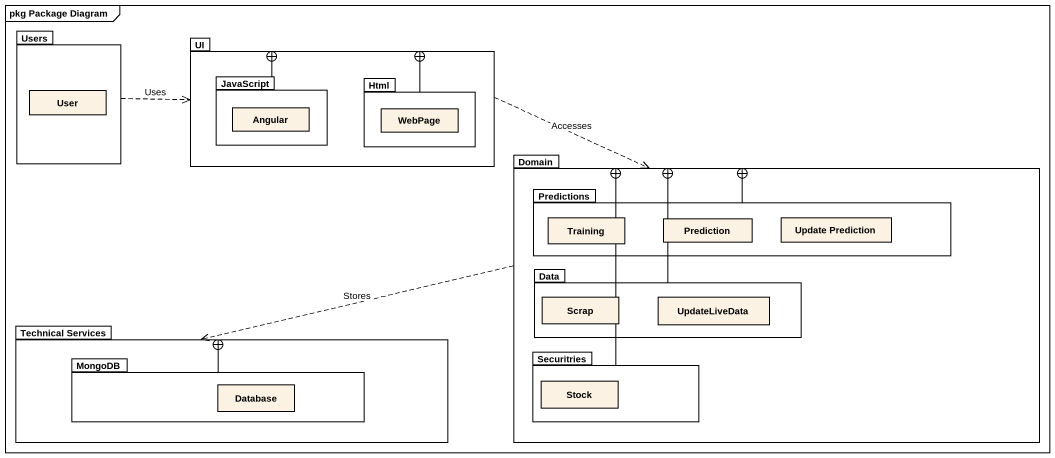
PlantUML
@startuml
mainframe pkg Package Diagram
hide circle
hide empty members
package Users {
  class User
}
package UI {
  package JavaScript {
    class Angular
  }
  package Html {
    class WebPage
  }
}
package Domain {
  package Predictions {
    class Training
    class Prediction
    class "Update Prediction" as Update_Prediction
  }
  package Data {
    class Scrap
    class UpdateLiveData
  }
  package Securitries {
    class Stock
  }
}
package "Technical Services" as Technical_Services {
  package MongoDB {
    class "Database" as Database_
  }
}
Users .right.> UI : Uses
UI .right.> Domain : Accesses
JavaScript -right-+ UI
Html -left-+ UI
Domain .left.> Technical_Services : Stores
Predictions --+ Domain
Data -right-+ Domain
MongoDB -right-+ Technical_Services
Securitries -right-+ Domain
@enduml
